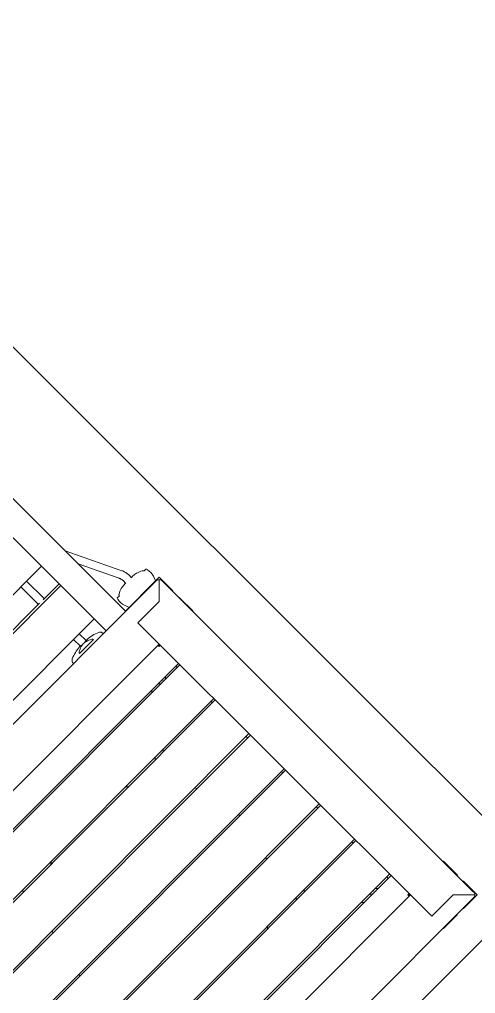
# Model space of a CAD drawing. Header units: metres. Extents: x 859577 to 860336, y 1645916 to 1646650.
# Drawn here: x 859957.362 to 859958.27, y 1646427.83 to 1646429.769 of the extents above; entities that cross this region are included whole.
import ezdxf

# ---------------------------------------------------------------- set-up
doc = ezdxf.new("R2010")
doc.units = ezdxf.units.M
doc.layers.add('A-ACCESORIOS', color=30, linetype='Continuous', lineweight=20)
doc.layers.add('PISO', color=31, linetype='Continuous', lineweight=15)

# ---------------------------------------------------------------- blocks, each defined once
blk = doc.blocks.new('vr10-13')
at = {"layer": 'A-ACCESORIOS', "linetype": 'Continuous', "lineweight": 0}
for p, q in [((3.1201, 1.1945), (3.1201, 1.1894)), ((3.1501, 1.1916), (3.1406, 1.1949)), ((3.1501, 1.1651), (3.1501, 1.2016)), ((3.1501, 1.2016), (3.1866, 1.2016)), ((3.1511, 1.1926), (3.1511, 0.3156)), ((3.1841, 1.1676), (3.1534, 1.1983)), ((3.1841, 1.1676), (3.1534, 1.1983)), ((3.1591, 1.2006), (4.0361, 1.2006)), ((3.2086, 1.2016), (3.2451, 1.2016)), ((3.2451, 1.2016), (3.2451, 1.2006)), ((3.9501, 1.2006), (3.9501, 1.2016)), ((3.9501, 1.2016), (3.9866, 1.2016)), ((4.0086, 1.2016), (4.0451, 1.2016)), ((4.0417, 1.1983), (4.0111, 1.1676)), ((4.0417, 1.1983), (4.0111, 1.1676)), ((4.0441, 0.3156), (4.0441, 1.1926)), ((4.0451, 1.2016), (4.0451, 1.1651)), ((3.1111, 1.1642), (3.1111, 1.1614)), ((3.1501, 1.1651), (3.1501, 1.1541)), ((3.1841, 1.1676), (3.1841, 1.1076)), ((3.1841, 1.1076), (3.1841, 1.1676)), ((4.0111, 1.1076), (4.0111, 1.1676)), ((4.0111, 1.1676), (4.0111, 1.1076)), ((2.9803, 1.1066), (3.0882, 1.1583)), ((3.1048, 1.1621), (3.1111, 1.1621)), ((3.1048, 1.1461), (3.1111, 1.1461)), ((3.1111, 1.1468), (3.1111, 1.144)), ((3.1501, 1.1541), (3.1501, 1.1431)), ((3.0174, 1.1066), (3.0951, 1.1439)), ((3.1501, 1.1066), (3.1501, 1.1431)), ((4.0451, 1.1431), (4.0451, 1.1066)), ((3.1501, 1.1066), (0.8451, 1.1066)), ((3.1201, 1.1188), (3.1201, 1.1137)), ((3.1501, 1.1166), (3.1406, 1.1134)), ((3.1511, 1.1066), (3.1501, 1.1066)), ((3.1841, 1.1076), (3.2441, 1.1076)), ((4.0111, 1.1076), (3.1841, 1.1076)), ((3.2441, 0.4006), (3.2441, 1.1076)), ((3.2451, 1.1066), (3.2441, 1.1066)), ((3.2451, 1.1076), (3.2451, 1.1066)), ((3.2466, 1.1041), (3.2466, 1.1076)), ((3.2476, 1.1076), (3.2476, 1.1041)), ((3.2986, 1.1076), (3.2986, 0.4006)), ((3.3026, 1.1076), (3.3026, 0.4006)), ((3.3976, 1.1076), (3.3976, 0.4006)), ((3.4016, 1.1076), (3.4016, 0.4006)), ((3.4966, 1.1076), (3.4966, 0.4006)), ((3.5006, 1.1076), (3.5006, 0.4006)), ((3.5956, 1.1076), (3.5956, 0.4006)), ((3.5996, 1.1076), (3.5996, 0.4006)), ((3.6946, 1.1076), (3.6946, 0.4006)), ((3.6986, 1.1076), (3.6986, 0.4006)), ((3.7936, 1.1076), (3.7936, 0.4006)), ((3.7976, 1.1076), (3.7976, 0.4006)), ((3.8926, 1.1076), (3.8926, 0.4006)), ((3.8966, 0.4006), (3.8966, 1.1076)), ((3.9476, 1.1041), (3.9476, 1.1076)), ((3.9486, 1.1041), (3.9486, 1.1076)), ((3.9501, 1.1066), (3.9501, 1.1076)), ((3.9511, 1.1066), (3.9501, 1.1066)), ((3.9511, 1.1076), (4.0111, 1.1076)), ((3.9511, 1.1076), (3.9511, 0.4006)), ((4.0451, 1.1066), (4.0441, 1.1066)), ((3.2476, 1.1041), (3.2441, 1.1041)), ((3.3026, 1.0997), (3.2986, 1.0997)), ((3.4016, 1.0997), (3.3976, 1.0997)), ((3.5006, 1.0997), (3.4966, 1.0997)), ((3.5996, 1.0997), (3.5956, 1.0997)), ((3.6986, 1.0997), (3.6946, 1.0997)), ((3.7976, 1.0997), (3.7936, 1.0997)), ((3.8966, 1.0997), (3.8926, 1.0997)), ((3.9511, 1.1041), (3.9476, 1.1041)), ((3.2986, 1.0708), (3.3019, 1.0674)), ((3.3019, 1.0674), (3.3026, 1.0668)), ((3.8926, 1.0668), (3.8932, 1.0674)), ((3.8932, 1.0674), (3.8966, 1.0708)), ((3.1511, 1.0516), (0.8441, 1.0516)), ((2.9689, 0.4566), (2.9689, 1.0516)), ((3.0182, 1.0516), (3.0182, 1.0066)), ((3.0232, 1.0516), (3.0232, 0.4566)), ((3.117, 0.4566), (3.117, 1.0516)), ((3.2986, 1.0504), (3.3026, 1.0544)), ((3.3026, 1.0604), (3.3012, 1.0619)), ((3.894, 1.0619), (3.8926, 1.0604)), ((3.8926, 1.0544), (3.8966, 1.0504)), ((3.2986, 1.0319), (3.3026, 1.0279)), ((3.8966, 1.0319), (3.8926, 1.0279)), ((2.9689, 1.0096), (3.0182, 1.0096)), ((3.117, 1.0096), (3.1361, 1.0096)), ((3.1361, 1.0117), (3.1361, 1.0069)), ((3.1379, 1.0096), (3.1379, 1.0096)), ((3.1451, 1.0213), (3.1451, 0.9819)), ((2.9689, 0.9936), (3.0182, 0.9936)), ((3.0182, 0.9966), (3.0182, 0.5116)), ((3.117, 0.9936), (3.1361, 0.9936)), ((3.1361, 0.9964), (3.1361, 0.9915)), ((3.1379, 0.9936), (3.1379, 0.9936)), ((3.3976, 0.9654), (3.4016, 0.9614)), ((3.7936, 0.9614), (3.7976, 0.9654)), ((3.3976, 0.9428), (3.4016, 0.9388)), ((3.7936, 0.9388), (3.7976, 0.9428)), ((3.3976, 0.5654), (3.4016, 0.5694))]:
    blk.add_line(p, q, dxfattribs=at)
for centre, radius, start, end in [((3.1247, 1.188), 0.008, 103.1533, 125.2789), ((3.1302, 1.1646), 0.032, 71, 103.1533), ((3.1591, 1.1926), 0.008, 135, 180), ((3.1591, 1.1926), 0.008, 90, 135), ((3.1866, 1.1936), 0.008, 61.045, 90), ((3.2086, 1.1936), 0.008, 90, 118.955), ((3.9866, 1.1936), 0.008, 61.045, 90), ((4.0086, 1.1936), 0.008, 90, 118.955), ((4.0361, 1.1926), 0.008, 45, 90), ((4.0361, 1.1926), 0.008, 0, 45), ((3.1811, 1.1621), 0.07, 171.1583, 178.3), ((3.1581, 1.1651), 0.008, 180, 208.955), ((4.0371, 1.1651), 0.008, 331.045, 0), ((3.1581, 1.1431), 0.008, 151.045, 180), ((4.0371, 1.1431), 0.008, 0, 28.955), ((3.1811, 1.1461), 0.07, 181.7, 188.8417), ((3.1247, 1.1202), 0.008, 234.7211, 256.8467), ((3.1302, 1.1436), 0.032, 256.8467, 289), ((3.2418, 1.1012), 0.0062, 38.8377, 60.454), ((3.2505, 1.11), 0.0062, 209.546, 231.0955), ((3.9447, 1.11), 0.0062, 308.9045, 330.454), ((3.9534, 1.1012), 0.0062, 119.546, 141.1623), ((3.2061, 1.0096), 0.07, 155.347, 178.3), ((3.1497, 1.0355), 0.008, 103.1533, 155.347), ((3.1552, 1.0121), 0.032, 97.3284, 103.1533), ((3.2061, 0.9936), 0.07, 181.7, 204.653), ((3.5976, 0.7541), 0.225, 89.4907, 90.5093), ((3.1497, 0.9677), 0.008, 204.653, 256.8467), ((3.1552, 0.9911), 0.032, 256.8467, 262.6716), ((3.5976, 0.7541), 0.225, 115.5381, 116.6724), ((3.5976, 0.7541), 0.225, 63.3276, 64.4619), ((3.5976, 0.7541), 0.225, 150.588, 152.734), ((3.5976, 0.7541), 0.225, 27.266, 29.412), ((3.5976, 0.7541), 0.225, 207.266, 209.412), ((3.5976, 0.7541), 0.225, 243.3276, 244.4619), ((3.5976, 0.7541), 0.225, 269.4907, 270.5093)]:
    blk.add_arc(centre, radius, start, end, dxfattribs=at)
for points in [[(3.1127, 1.1759), (3.1137, 1.1797), (3.1153, 1.1834), (3.1174, 1.1869)], [(3.1127, 1.1323), (3.1137, 1.1285), (3.1153, 1.1249), (3.1174, 1.1213)], [(3.1424, 1.0192), (3.1403, 1.0159), (3.1387, 1.0124), (3.1377, 1.0088)], [(3.1377, 0.9944), (3.1387, 0.9908), (3.1403, 0.9874), (3.1424, 0.984)]]:
    blk.add_open_spline(points, degree=3, dxfattribs=at)
for points, knots in [([(3.1174, 1.1869), (3.1177, 1.1874), (3.1181, 1.1879), (3.1188, 1.1885), (3.119, 1.1887), (3.1195, 1.1891), (3.1198, 1.1892), (3.1201, 1.1894)], [0.000000486, 0.000000486, 0.000000486, 0.000000486, 0.002114988, 0.002114988, 0.003172238, 0.003172238, 0.004229489, 0.004229489, 0.004229489, 0.004229489]), ([(3.1185, 1.1883), (3.1183, 1.1881), (3.1181, 1.1879), (3.1178, 1.1874), (3.1176, 1.1872), (3.1174, 1.1869)], [0.002130517, 0.002130517, 0.002130517, 0.002130517, 0.003171033, 0.003171033, 0.004227963, 0.004227963, 0.004227963, 0.004227963]), ([(3.1119, 1.1729), (3.1119, 1.1729), (3.1119, 1.1729), (3.1119, 1.173), (3.1119, 1.173), (3.112, 1.1732), (3.112, 1.1734), (3.1122, 1.174), (3.1122, 1.1743), (3.1124, 1.175), (3.1125, 1.1755), (3.1127, 1.1759)], [0.008164918, 0.008164918, 0.008164918, 0.008164918, 0.009167239, 0.009167239, 0.01016956, 0.01016956, 0.012174201, 0.012174201, 0.014178842, 0.014178842, 0.016183483, 0.016183483, 0.016183483, 0.016183483]), ([(3.1119, 1.1731), (3.1119, 1.173), (3.1119, 1.173), (3.1119, 1.1729), (3.1119, 1.1729), (3.1119, 1.1729)], [0.006408174, 0.006408174, 0.006408174, 0.006408174, 0.00716222, 0.00716222, 0.008164918, 0.008164918, 0.008164918, 0.008164918]), ([(3.0882, 1.1583), (3.0892, 1.1588), (3.0903, 1.1593), (3.0924, 1.1601), (3.0935, 1.1604), (3.0957, 1.161), (3.0969, 1.1613), (3.0991, 1.1617), (3.1003, 1.1619), (3.1025, 1.1621), (3.1037, 1.1621), (3.1048, 1.1621)], [5.845694, 5.845694, 5.845694, 5.845694, 5.9331923, 5.9331923, 6.0206905, 6.0206905, 6.1081888, 6.1081888, 6.195687, 6.195687, 6.2831853, 6.2831853, 6.2831853, 6.2831853]), ([(3.0951, 1.1439), (3.0957, 1.1442), (3.0963, 1.1445), (3.0976, 1.1449), (3.0982, 1.1451), (3.0995, 1.1455), (3.1002, 1.1456), (3.1015, 1.1459), (3.1022, 1.146), (3.1035, 1.1461), (3.1042, 1.1461), (3.1048, 1.1461)], [5.845694, 5.845694, 5.845694, 5.845694, 5.9331923, 5.9331923, 6.0206905, 6.0206905, 6.1081888, 6.1081888, 6.195687, 6.195687, 6.2831853, 6.2831853, 6.2831853, 6.2831853]), ([(3.1119, 1.1352), (3.1119, 1.1352), (3.1119, 1.1353), (3.1119, 1.1353), (3.1119, 1.1353), (3.1119, 1.1353)], [0.006408174, 0.006408174, 0.006408174, 0.006408174, 0.00716222, 0.00716222, 0.008164918, 0.008164918, 0.008164918, 0.008164918]), ([(3.1119, 1.1353), (3.1119, 1.1353), (3.1119, 1.1353), (3.1119, 1.1353), (3.1119, 1.1352), (3.112, 1.135), (3.112, 1.1348), (3.1122, 1.1343), (3.1122, 1.134), (3.1124, 1.1332), (3.1125, 1.1328), (3.1127, 1.1323)], [0.008164918, 0.008164918, 0.008164918, 0.008164918, 0.009167239, 0.009167239, 0.01016956, 0.01016956, 0.012174201, 0.012174201, 0.014178842, 0.014178842, 0.016183483, 0.016183483, 0.016183483, 0.016183483]), ([(3.1185, 1.12), (3.1183, 1.1202), (3.1181, 1.1204), (3.1178, 1.1208), (3.1176, 1.1211), (3.1174, 1.1213)], [0.002130517, 0.002130517, 0.002130517, 0.002130517, 0.003171033, 0.003171033, 0.004227963, 0.004227963, 0.004227963, 0.004227963]), ([(3.1174, 1.1213), (3.1177, 1.1208), (3.1181, 1.1204), (3.1188, 1.1198), (3.119, 1.1196), (3.1195, 1.1192), (3.1198, 1.119), (3.1201, 1.1188)], [0.000000486, 0.000000486, 0.000000486, 0.000000486, 0.002114988, 0.002114988, 0.003172238, 0.003172238, 0.004229489, 0.004229489, 0.004229489, 0.004229489]), ([(3.1377, 1.0088), (3.1375, 1.0083), (3.1374, 1.0078), (3.1373, 1.007), (3.1372, 1.0067), (3.1372, 1.0061), (3.1371, 1.0058), (3.137, 1.0049), (3.137, 1.0043), (3.1369, 1.0033), (3.1369, 1.003), (3.1369, 1.0023), (3.1369, 1.002), (3.1369, 1.0016)], [0.000143327, 0.000143327, 0.000143327, 0.000143327, 0.002148725, 0.002148725, 0.003151424, 0.003151424, 0.004154123, 0.004154123, 0.006159521, 0.006159521, 0.00716222, 0.00716222, 0.008164918, 0.008164918, 0.008164918, 0.008164918]), ([(3.1451, 1.0213), (3.1445, 1.0211), (3.144, 1.0208), (3.1433, 1.0202), (3.1431, 1.02), (3.1428, 1.0196), (3.1426, 1.0194), (3.1424, 1.0192)], [0.000000242, 0.000000242, 0.000000242, 0.000000242, 0.002114103, 0.002114103, 0.003171033, 0.003171033, 0.004227963, 0.004227963, 0.004227963, 0.004227963]), ([(3.1369, 1.0016), (3.1369, 1.0013), (3.1369, 1.001), (3.1369, 1.0003), (3.1369, 1), (3.137, 0.999), (3.137, 0.9983), (3.1372, 0.9971), (3.1372, 0.9965), (3.1374, 0.9954), (3.1375, 0.9949), (3.1377, 0.9944)], [0.008164918, 0.008164918, 0.008164918, 0.008164918, 0.009167239, 0.009167239, 0.01016956, 0.01016956, 0.012174201, 0.012174201, 0.014178842, 0.014178842, 0.016183483, 0.016183483, 0.016183483, 0.016183483]), ([(3.1424, 0.984), (3.1427, 0.9836), (3.1431, 0.9832), (3.1438, 0.9827), (3.144, 0.9825), (3.1445, 0.9822), (3.1448, 0.982), (3.1451, 0.9819)], [0.000000486, 0.000000486, 0.000000486, 0.000000486, 0.002114988, 0.002114988, 0.003172238, 0.003172238, 0.004229489, 0.004229489, 0.004229489, 0.004229489])]:
    blk.add_open_spline(points, degree=3, knots=knots, dxfattribs=at)

msp = doc.modelspace()

# ---------------------------------------------------------------- linework, layer by layer
at = {"layer": 'PISO'}
msp.add_lwpolyline([(859955.32076, 1646431.14226), (859958.40676, 1646428.06023), (859956.92381, 1646426.57537), (859953.83781, 1646429.65739)], close=True, dxfattribs=at)

# ---------------------------------------------------------------- block references
at = {"layer": 'A-ACCESORIOS', "rotation": 315.0369750842425}
msp.add_blockref('vr10-13', (859954.56182, 1646430.03448), dxfattribs=at)

doc.saveas('drawing.dxf')
